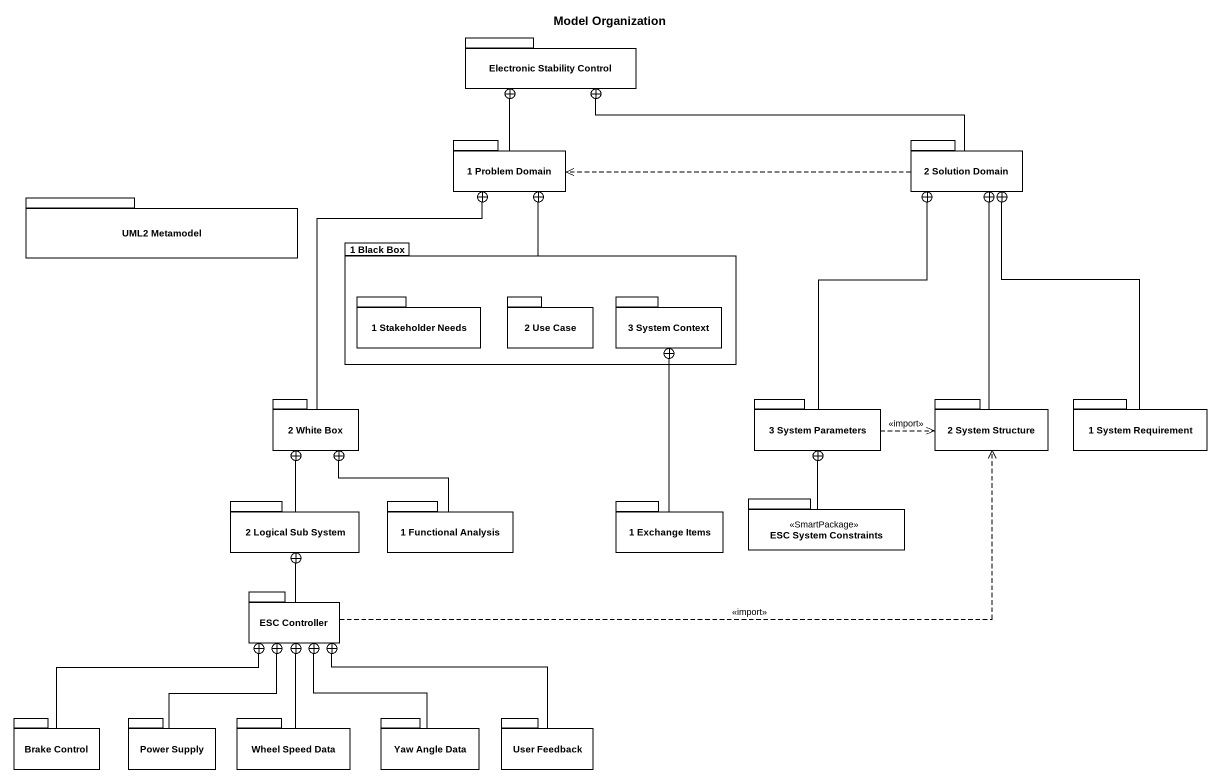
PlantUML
@startuml
title Model Organization
package "Electronic Stability Control" as Electronic_Stability_Control {
}
package "1 Problem Domain" as p1_Problem_Domain {
}
package "2 Solution Domain" as p2_Solution_Domain {
}
package "UML2 Metamodel" as UML2_Metamodel {
}
package "1 Black Box" as p1_Black_Box {
  package "1 Stakeholder Needs" as p1_Stakeholder_Needs {
  }
  package "2 Use Case" as p2_Use_Case {
  }
  package "3 System Context" as p3_System_Context {
  }
}
package "2 White Box" as p2_White_Box {
}
package "3 System Parameters" as p3_System_Parameters {
}
package "2 System Structure" as p2_System_Structure {
}
package "1 System Requirement" as p1_System_Requirement {
}
package "2 Logical Sub System" as p2_Logical_Sub_System {
}
package "1 Functional Analysis" as p1_Functional_Analysis {
}
package "1 Exchange Items" as p1_Exchange_Items {
}
package "ESC System Constraints" as ESC_System_Constraints <<SmartPackage>> {
}
package "ESC Controller" as ESC_Controller {
}
package "Brake Control" as Brake_Control {
}
package "Power Supply" as Power_Supply {
}
package "Wheel Speed Data" as Wheel_Speed_Data {
}
package "Yaw Angle Data" as Yaw_Angle_Data {
}
package "User Feedback" as User_Feedback {
}
p1_Problem_Domain -up-+ Electronic_Stability_Control
p2_Solution_Domain -left-+ Electronic_Stability_Control
p2_Solution_Domain .left.> p1_Problem_Domain
p1_Black_Box -up-+ p1_Problem_Domain
p2_White_Box -up-+ p1_Problem_Domain
p3_System_Parameters -up-+ p2_Solution_Domain
p3_System_Parameters .right.> p2_System_Structure : <<import>>
p2_System_Structure -up-+ p2_Solution_Domain
p1_System_Requirement -up-+ p2_Solution_Domain
p2_Logical_Sub_System -up-+ p2_White_Box
p1_Functional_Analysis -up-+ p2_White_Box
p1_Exchange_Items -up-+ p3_System_Context
ESC_System_Constraints -up-+ p3_System_Parameters
ESC_Controller .right.> p2_System_Structure : <<import>>
ESC_Controller -up-+ p2_Logical_Sub_System
Brake_Control -right-+ ESC_Controller
Power_Supply -up-+ ESC_Controller
Wheel_Speed_Data -up-+ ESC_Controller
Yaw_Angle_Data -up-+ ESC_Controller
User_Feedback -left-+ ESC_Controller
@enduml
